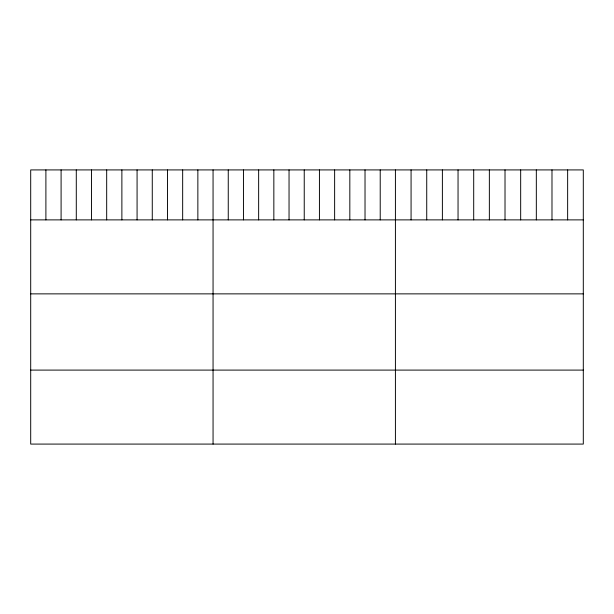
<?xml version="1.0" encoding="UTF-8"?>
<svg xmlns="http://www.w3.org/2000/svg" width="614" height="614" viewBox="0 0 614 614"><rect width="100%" height="100%" fill="white"/><g stroke="black" fill="none" stroke-linecap="round" stroke-linejoin="round"><path stroke-width="0.92" d="M583.3 219.881L583.3 444.083L30.7 444.083L30.7 169.917L583.3 169.917L583.3 219.881L30.7 219.881M30.7 293.868L583.3 293.868M30.7 370.096L583.3 370.096M567.643 169.917L567.643 219.881M551.986 169.917L551.986 219.881M536.329 169.917L536.329 219.881M520.672 169.917L520.672 219.881M505.015 169.917L505.015 219.881M489.358 169.917L489.358 219.881M473.701 169.917L473.701 219.881M458.044 169.917L458.044 219.881M442.387 169.917L442.387 219.881M426.73 169.917L426.73 219.881M411.073 169.917L411.073 219.881M395.416 169.917L395.416 444.083M380.219 169.917L380.219 219.881M365.023 169.917L365.023 219.881M349.827 169.917L349.827 219.881M334.63 169.917L334.63 219.881M319.433 169.917L319.433 219.881M304.237 169.917L304.237 219.881M289.041 169.917L289.041 219.881M273.844 169.917L273.844 219.881M258.647 169.917L258.647 219.881M243.451 169.917L243.451 219.881M228.254 169.917L228.254 219.881M213.058 169.917L213.058 444.083M197.862 169.917L197.862 219.881M182.665 169.917L182.665 219.881M167.468 169.917L167.468 219.881M152.272 169.917L152.272 219.881M137.075 169.917L137.075 219.881M121.879 169.917L121.879 219.881M106.682 169.917L106.682 219.881M91.486 169.917L91.486 219.881M76.29 169.917L76.29 219.881M61.093 169.917L61.093 219.881M45.896 169.917L45.896 219.881"/></g></svg>
